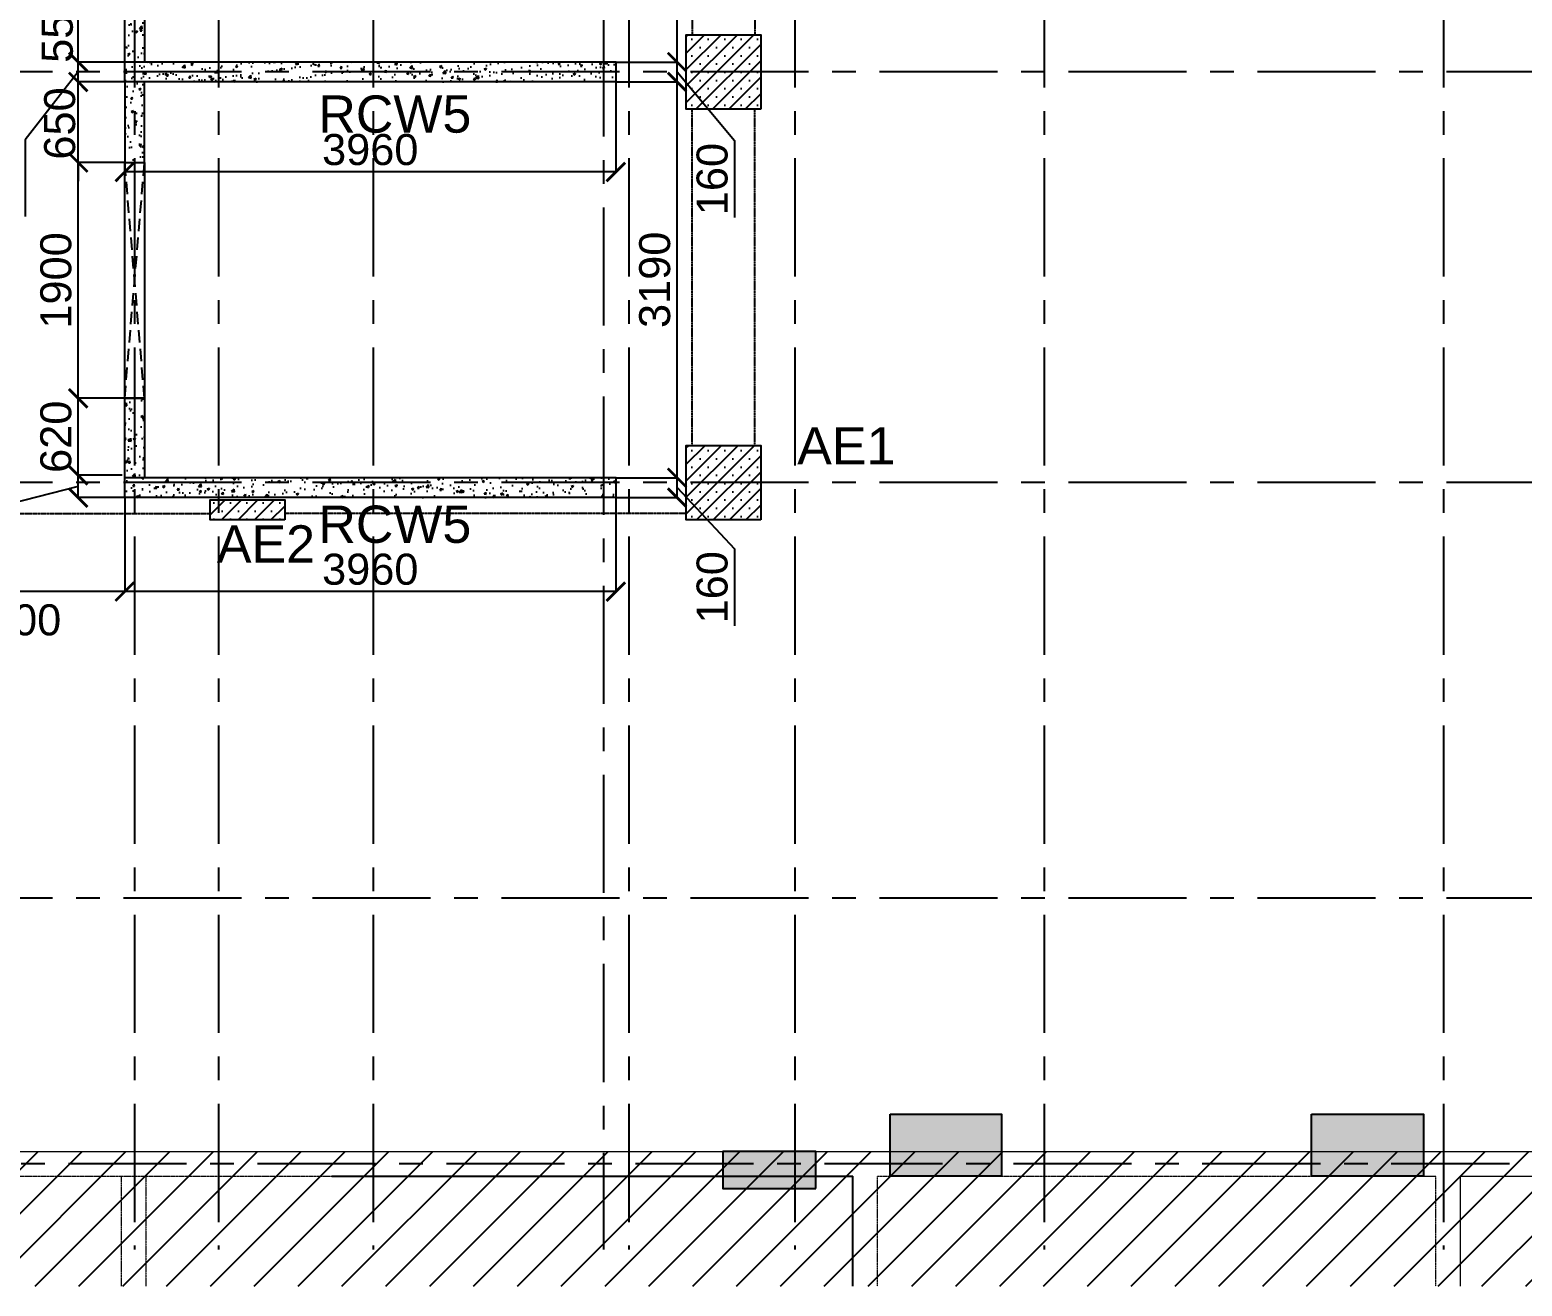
# Model space of a CAD drawing. Header units: inches. Extents: x 207135 to 337634, y -175669 to -89669.
# Drawn here: x 269851 to 281885, y -126818 to -116694 of the extents above; entities that cross this region are included whole.
import ezdxf

# ---------------------------------------------------------------- set-up
doc = ezdxf.new("R2010")
doc.units = ezdxf.units.IN
doc.header["$MEASUREMENT"] = 0
for name, pattern in [('CENTER', [50.8, 31.75, -6.35, 6.35, -6.35]), ('DASHED2', [9.525, 6.35, -3.175]), ('Hidden', [3, 2, -1])]:
    doc.linetypes.add(name, pattern=pattern)
for name, color, linetype in [('1', 8, 'Continuous'), ('160 R.C. WALL HAT', 8, 'Continuous'), ('160 R.C.WALL', 6, 'Continuous'), ('160 WALL  OPENING LINE', 1, 'Continuous'), ('160 WALL OPEING', 1, 'Continuous'), ('AR-Column', 40, 'Continuous'), ('AR-Hidden', 251, 'DASHED2'), ('BEAM', 3, 'Continuous'), ('DIM', 251, 'Continuous'), ('GRID', 8, 'CENTER'), ('GRID DIM', 4, 'Continuous'), ('JKEC COL', 6, 'Continuous'), ('JKEC COL HAT', 2, 'Continuous'), ('NON S.WALL HATCH', 8, 'Continuous'), ('SHEAR WALL NAME', 3, 'Continuous'), ('TEXT-1', 3, 'Continuous')]:
    doc.layers.add(name, color=color, linetype=linetype)
doc.layers.add('BEAMS', color=3, linetype='Continuous', lineweight=0)
doc.styles.add('T200', font='sanss___.ttf', dxfattribs={"height": 250})
doc.styles.add('T300', font='sanss___.ttf', dxfattribs={"height": 350})
doc.dimstyles.new('T 200', dxfattribs={"dimtxt": 250, "dimasz": 150, "dimexe": 1, "dimexo": 0, "dimgap": 50, "dimtad": 1, "dimdec": 0, "dimdsep": 46, "dimtxsty": 'T200', "dimblk": 'ARCHTICK', "dimcen": 2.5, "dimdle": 1, "dimclrd": 5, "dimclre": 253, "dimclrt": 1, "dimadec": 0, "dimazin": 0, "dimtfac": 1, "dimtdec": 0, "dimtmove": 2, "dimatfit": 3, "dimfxl": 0, "dimarcsym": 0})
pattern_1 = [(45, (1605, -8980), (-66.29126, 66.29126), []), (45, (1671.29, -8980), (-66.29126, 66.29126), [0, -93.75])]
pattern_2 = [(50, (2146827.95, 276077.85), (179.315046, -15.688034), [18.75, -206.25]), (355, (2146827.95, 276077.85), (-34.687833, 188.048033), [15, -165]), (100.451444, (2146842.9, 276076.54), (144.627212, 172.359998), [15.935048, -175.285528]), (46.1842, (2146827.95, 276127.85), (266.810333, -41.37982), [28.125, -309.375]), (96.635635, (2146850.19, 276124.4), (233.665486, 243.52965), [23.902586, -262.92844]), (351.184164, (2146827.95, 276127.85), (233.665486, 243.52965), [22.5, -247.5]), (21, (2146852.95, 276115.35), (149.226763, -100.654723), [18.75, -206.25]), (326, (2146852.95, 276115.35), (60.828833, 181.287511), [15, -165]), (71.451445, (2146865.39, 276106.96), (210.055594, 80.632788), [15.935047, -175.285528]), (37.5, (2146827.95, 276077.85), (3.0399638, 83.2234635), [0, -163, 0, -167.5, 0, -165.625]), (7.5, (2146827.95, 276077.85), (65.7673844, 98.602928), [0, -95.5, 0, -159.25, 0, -63.125]), (327.5, (2146772.2, 276077.85), (133.455609, -5.638718), [0, -62.5, 0, -195, 0, -258.75]), (317.5, (2146747.2, 276077.85), (145.796542, 25.0262456), [0, -81.25, 0, -129.5, 0, -183.75])]
pattern_3 = [(50, (2124542.95, 287067.85), (179.315046, -15.688034), [18.75, -206.25]), (355, (2124542.95, 287067.85), (-34.687833, 188.048033), [15, -165]), (100.451444, (2124557.9, 287066.54), (144.627212, 172.359998), [15.935048, -175.285528]), (46.1842, (2124542.95, 287117.85), (266.810333, -41.37982), [28.125, -309.375]), (96.635635, (2124565.19, 287114.4), (233.665486, 243.52965), [23.902586, -262.92844]), (351.184164, (2124542.95, 287117.85), (233.665486, 243.52965), [22.5, -247.5]), (21, (2124567.95, 287105.35), (149.226763, -100.654723), [18.75, -206.25]), (326, (2124567.95, 287105.35), (60.828833, 181.287511), [15, -165]), (71.451445, (2124580.39, 287096.96), (210.055594, 80.632788), [15.935047, -175.285528]), (37.5, (2124542.95, 287067.85), (3.0399638, 83.2234635), [0, -163, 0, -167.5, 0, -165.625]), (7.5, (2124542.95, 287067.85), (65.7673844, 98.602928), [0, -95.5, 0, -159.25, 0, -63.125]), (327.5, (2124487.2, 287067.85), (133.455609, -5.638718), [0, -62.5, 0, -195, 0, -258.75]), (317.5, (2124462.2, 287067.85), (145.796542, 25.0262456), [0, -81.25, 0, -129.5, 0, -183.75])]

# ---------------------------------------------------------------- blocks, each defined once
blk = doc.blocks.new('A$C2EF61270')
at = {"layer": '1'}
h = blk.add_hatch(dxfattribs=at)
h.set_pattern_fill('ANSI31', color=256, scale=2000)
h.set_pattern_definition([(45, (0, -1085.52), (-176.7767, 176.7767), [])])
h.paths.add_polyline_path([(0, 0), (63301, 0), (63301, -1086), (0, -1086)])
at = {"layer": 'JKEC COL HAT', "linetype": 'Continuous', "ltscale": 100}
h = blk.add_hatch(color=256, dxfattribs=at)
h.dxf.hatch_style = 1
h.paths.add_polyline_path([(49900, 300), (50800, 300), (50800, -200), (49900, -200)])
h = blk.add_hatch(color=256, dxfattribs=at)
h.dxf.hatch_style = 1
h.paths.add_polyline_path([(53300, 300), (54201, 300), (54201, -200), (53300, -200)])
h = blk.add_hatch(color=256, dxfattribs=at)
h.dxf.hatch_style = 1
h.paths.add_polyline_path([(48551, 0), (48551, -300), (49301, -300), (49301, 0)])
at = {"layer": 'BEAM', "color": 4}
for p in [(45400, -200), (49600, -1086)]:
    blk.add_line(p, (49600, -200), dxfattribs=at)
at = {"layer": 'BEAMS', "color": 4, "linetype": 'Continuous', "ltscale": 0.01}
for p, q in [((9751, 0), (63001, 0)), ((54201, -200), (54301, -200)), ((54501, -200), (63001, -200)), ((54501, -1086), (54501, -200))]:
    blk.add_line(p, q, dxfattribs=at)
at = {"layer": 'BEAMS', "linetype": 'Hidden', "ltscale": 0.01}
for p, q in [((9751, -200), (45400, -200)), ((43700, -200), (43700, -1086)), ((43900, -200), (43900, -1086)), ((49800, -200), (54301, -200)), ((49800, -1086), (49800, -200)), ((54301, -1086), (54301, -200))]:
    blk.add_line(p, q, dxfattribs=at)
at = {"layer": 'GRID', "ltscale": 30}
blk.add_line((64039, -100), (-2655, -100), dxfattribs=at)
at = {"layer": 'JKEC COL'}
for points in [[(49900, 300), (50800, 300), (50800, -200), (49900, -200)], [(53300, 300), (54201, 300), (54201, -200), (53300, -200)], [(49301, -300), (49301, 0), (48551, 0), (48551, -300)]]:
    blk.add_lwpolyline(points, close=True, dxfattribs=at)
blk = doc.blocks.new('_ARCHTICK')
at = {"color": 0, "linetype": 'ByBlock', "const_width": 0.15}
blk.add_lwpolyline([(-0.5, -0.5), (0.5, 0.5)], dxfattribs=at)
blk = doc.blocks.new('*D587')
at = {"layer": 'Defpoints', "color": 0}
for p in [(270616, -120463, 15), (274576, -120463, 15), (270616, -121221)]:
    blk.add_point(p, dxfattribs=at)
at = {"layer": 'DIM', "color": 253, "lineweight": -2}
for p, q in [((270616, -120463), (270616, -121222)), ((274576, -120463), (274576, -121222))]:
    blk.add_line(p, q, dxfattribs=at)
at = {"layer": 'DIM', "color": 5, "lineweight": -2}
blk.add_line((274577, -121221), (270615, -121221), dxfattribs=at)
at = {"layer": 'DIM', "color": 5, "lineweight": -2, "xscale": 150, "yscale": 150, "zscale": 150, "rotation": 180}
blk.add_blockref('_ARCHTICK', (270616, -121221), dxfattribs=at)
at = {"layer": 'DIM', "color": 5, "lineweight": -2, "xscale": 150, "yscale": 150, "zscale": 150}
blk.add_blockref('_ARCHTICK', (274576, -121221), dxfattribs=at)
at = {"layer": 'DIM', "color": 1, "insert": (272596, -121042), "char_height": 250, "attachment_point": 5, "style": 'T200'}
blk.add_mtext('3960', dxfattribs=at)
blk = doc.blocks.new('*D588')
at = {"layer": 'Defpoints', "color": 0}
for p in [(268816, -120463, 15), (270616, -120463, 15), (268816, -121221)]:
    blk.add_point(p, dxfattribs=at)
at = {"layer": 'DIM', "color": 253, "lineweight": -2}
for p, q in [((268816, -120463), (268816, -121222)), ((270616, -120463), (270616, -121222))]:
    blk.add_line(p, q, dxfattribs=at)
at = {"layer": 'DIM', "color": 5, "lineweight": -2}
blk.add_line((270617, -121221), (268815, -121221), dxfattribs=at)
at = {"layer": 'DIM', "color": 5, "lineweight": -2, "xscale": 150, "yscale": 150, "zscale": 150, "rotation": 180}
blk.add_blockref('_ARCHTICK', (268816, -121221), dxfattribs=at)
at = {"layer": 'DIM', "color": 5, "lineweight": -2, "xscale": 150, "yscale": 150, "zscale": 150}
blk.add_blockref('_ARCHTICK', (270616, -121221), dxfattribs=at)
at = {"layer": 'DIM', "color": 1, "insert": (269716, -121450), "char_height": 250, "attachment_point": 5, "style": 'T200'}
blk.add_mtext('1800', dxfattribs=at)
blk = doc.blocks.new('*D590')
at = {"layer": 'Defpoints', "color": 0}
for p in [(270241, -120283), (270596, -120283, 15), (270616, -120463, 15)]:
    blk.add_point(p, dxfattribs=at)
at = {"layer": 'DIM', "color": 253, "lineweight": -2}
for p, q in [((270596, -120283), (270240, -120283)), ((270616, -120463), (270240, -120463))]:
    blk.add_line(p, q, dxfattribs=at)
at = {"layer": 'DIM', "color": 5, "lineweight": -2}
for p, q in [((270241, -120464), (270241, -120282)), ((270241, -120373), (269576, -120543)), ((269576, -120543), (269576, -121163))]:
    blk.add_line(p, q, dxfattribs=at)
at = {"layer": 'DIM', "color": 5, "lineweight": -2, "xscale": 150, "yscale": 150, "zscale": 150}
for p, rotation in [((270241, -120283), 90), ((270241, -120463), 270)]:
    blk.add_blockref('_ARCHTICK', p, dxfattribs=dict(at, rotation=rotation))
at = {"layer": 'DIM', "color": 1, "insert": (269397, -120853), "char_height": 250, "attachment_point": 5, "rotation": 90, "style": 'T200'}
blk.add_mtext('180', dxfattribs=at)
blk = doc.blocks.new('*D591')
at = {"layer": 'Defpoints', "color": 0}
for p in [(270241, -119663), (270616, -119663, 15), (270596, -120283, 15)]:
    blk.add_point(p, dxfattribs=at)
at = {"layer": 'DIM', "color": 253, "lineweight": -2}
for p, q in [((270616, -119663), (270240, -119663)), ((270596, -120283), (270240, -120283))]:
    blk.add_line(p, q, dxfattribs=at)
at = {"layer": 'DIM', "color": 5, "lineweight": -2}
blk.add_line((270241, -120284), (270241, -119662), dxfattribs=at)
at = {"layer": 'DIM', "color": 5, "lineweight": -2, "xscale": 150, "yscale": 150, "zscale": 150}
for p, rotation in [((270241, -119663), 90), ((270241, -120283), 270)]:
    blk.add_blockref('_ARCHTICK', p, dxfattribs=dict(at, rotation=rotation))
at = {"layer": 'DIM', "color": 1, "insert": (270062, -119973), "char_height": 250, "attachment_point": 5, "rotation": 90, "style": 'T200'}
blk.add_mtext('620', dxfattribs=at)
blk = doc.blocks.new('*D592')
at = {"layer": 'Defpoints', "color": 0}
for p in [(270241, -117763), (270616, -117763, 15), (270616, -119663, 15)]:
    blk.add_point(p, dxfattribs=at)
at = {"layer": 'DIM', "color": 253, "lineweight": -2}
for p, q in [((270616, -117763), (270240, -117763)), ((270616, -119663), (270240, -119663))]:
    blk.add_line(p, q, dxfattribs=at)
at = {"layer": 'DIM', "color": 5, "lineweight": -2}
blk.add_line((270241, -119664), (270241, -117762), dxfattribs=at)
at = {"layer": 'DIM', "color": 5, "lineweight": -2, "xscale": 150, "yscale": 150, "zscale": 150}
for p, rotation in [((270241, -117763), 90), ((270241, -119663), 270)]:
    blk.add_blockref('_ARCHTICK', p, dxfattribs=dict(at, rotation=rotation))
at = {"layer": 'DIM', "color": 1, "insert": (270062, -118713), "char_height": 250, "attachment_point": 5, "rotation": 90, "style": 'T200'}
blk.add_mtext('1900', dxfattribs=at)
blk = doc.blocks.new('*D593')
at = {"layer": 'Defpoints', "color": 0}
for p in [(270241, -117113), (270616, -117113, 15), (270616, -117763, 15)]:
    blk.add_point(p, dxfattribs=at)
at = {"layer": 'DIM', "color": 5, "lineweight": -2}
for p, q in [((270241, -117113), (270241, -116963)), ((270241, -117763), (270241, -117113)), ((270241, -117763), (270241, -117913))]:
    blk.add_line(p, q, dxfattribs=at)
at = {"layer": 'DIM', "color": 253, "lineweight": -2}
for p, q in [((270616, -117113), (270240, -117113)), ((270616, -117763), (270240, -117763))]:
    blk.add_line(p, q, dxfattribs=at)
at = {"layer": 'DIM', "color": 5, "lineweight": -2, "xscale": 150, "yscale": 150, "zscale": 150}
for p, rotation in [((270241, -117113), 270), ((270241, -117763), 90)]:
    blk.add_blockref('_ARCHTICK', p, dxfattribs=dict(at, rotation=rotation))
at = {"layer": 'DIM', "color": 1, "insert": (270093, -117448), "char_height": 250, "attachment_point": 5, "rotation": 90, "style": 'T200'}
blk.add_mtext('650', dxfattribs=at)
blk = doc.blocks.new('*D594')
at = {"layer": 'Defpoints', "color": 0}
for p in [(270241, -116953), (270616, -116953, 15), (270616, -117113, 15)]:
    blk.add_point(p, dxfattribs=at)
at = {"layer": 'DIM', "color": 253, "lineweight": -2}
for p, q in [((270616, -116953), (270240, -116953)), ((270616, -117113), (270240, -117113))]:
    blk.add_line(p, q, dxfattribs=at)
at = {"layer": 'DIM', "color": 5, "lineweight": -2}
for p, q in [((270241, -117114), (270241, -116952)), ((270241, -117033), (269812, -117579)), ((269812, -117579), (269812, -118199))]:
    blk.add_line(p, q, dxfattribs=at)
at = {"layer": 'DIM', "color": 5, "lineweight": -2, "xscale": 150, "yscale": 150, "zscale": 150}
for p, rotation in [((270241, -116953), 90), ((270241, -117113), 270)]:
    blk.add_blockref('_ARCHTICK', p, dxfattribs=dict(at, rotation=rotation))
at = {"layer": 'DIM', "color": 1, "insert": (269633, -117889), "char_height": 250, "attachment_point": 5, "rotation": 90, "style": 'T200'}
blk.add_mtext('160', dxfattribs=at)
blk = doc.blocks.new('*D595')
at = {"layer": 'Defpoints', "color": 0}
for p in [(270241, -116403), (270616, -116403, 15), (270616, -116953, 15)]:
    blk.add_point(p, dxfattribs=at)
at = {"layer": 'DIM', "color": 253, "lineweight": -2}
for p, q in [((270616, -116403), (270240, -116403)), ((270616, -116953), (270240, -116953))]:
    blk.add_line(p, q, dxfattribs=at)
at = {"layer": 'DIM', "color": 5, "lineweight": -2}
blk.add_line((270241, -116954), (270241, -116402), dxfattribs=at)
at = {"layer": 'DIM', "color": 5, "lineweight": -2, "xscale": 150, "yscale": 150, "zscale": 150}
for p, rotation in [((270241, -116403), 90), ((270241, -116953), 270)]:
    blk.add_blockref('_ARCHTICK', p, dxfattribs=dict(at, rotation=rotation))
at = {"layer": 'DIM', "color": 1, "insert": (270074, -116668), "char_height": 250, "attachment_point": 5, "rotation": 90, "style": 'T200'}
blk.add_mtext('550', dxfattribs=at)
blk = doc.blocks.new('*D614')
at = {"layer": 'Defpoints', "color": 0}
for p in [(270616, -117113, 15), (274576, -117113, 15), (270616, -117839)]:
    blk.add_point(p, dxfattribs=at)
at = {"layer": 'DIM', "color": 253, "lineweight": -2}
for p, q in [((270616, -117113), (270616, -117840)), ((274576, -117113), (274576, -117840))]:
    blk.add_line(p, q, dxfattribs=at)
at = {"layer": 'DIM', "color": 5, "lineweight": -2}
blk.add_line((274577, -117839), (270615, -117839), dxfattribs=at)
at = {"layer": 'DIM', "color": 5, "lineweight": -2, "xscale": 150, "yscale": 150, "zscale": 150, "rotation": 180}
blk.add_blockref('_ARCHTICK', (270616, -117839), dxfattribs=at)
at = {"layer": 'DIM', "color": 5, "lineweight": -2, "xscale": 150, "yscale": 150, "zscale": 150}
blk.add_blockref('_ARCHTICK', (274576, -117839), dxfattribs=at)
at = {"layer": 'DIM', "color": 1, "insert": (272596, -117660), "char_height": 250, "attachment_point": 5, "style": 'T200'}
blk.add_mtext('3960', dxfattribs=at)
blk = doc.blocks.new('*D630')
at = {"layer": 'Defpoints', "color": 0}
for p in [(274576, -120303, 15), (275070, -120303), (274576, -120463, 15)]:
    blk.add_point(p, dxfattribs=at)
at = {"layer": 'DIM', "color": 253, "lineweight": -2}
for p, q in [((274576, -120303), (275071, -120303)), ((274576, -120463), (275071, -120463))]:
    blk.add_line(p, q, dxfattribs=at)
at = {"layer": 'DIM', "color": 5, "lineweight": -2}
for p, q in [((275070, -120464), (275070, -120302)), ((275070, -120383), (275533, -120876)), ((275533, -120876), (275533, -121496))]:
    blk.add_line(p, q, dxfattribs=at)
at = {"layer": 'DIM', "color": 5, "lineweight": -2, "xscale": 150, "yscale": 150, "zscale": 150}
for p, rotation in [((275070, -120303), 90), ((275070, -120463), 270)]:
    blk.add_blockref('_ARCHTICK', p, dxfattribs=dict(at, rotation=rotation))
at = {"layer": 'DIM', "color": 1, "insert": (275354, -121186), "char_height": 250, "attachment_point": 5, "rotation": 90, "style": 'T200'}
blk.add_mtext('160', dxfattribs=at)
blk = doc.blocks.new('*D631')
at = {"layer": 'Defpoints', "color": 0}
for p in [(274576, -117113, 15), (275070, -117113), (274576, -120303, 15)]:
    blk.add_point(p, dxfattribs=at)
at = {"layer": 'DIM', "color": 253, "lineweight": -2}
for p, q in [((274576, -117113), (275071, -117113)), ((274576, -120303), (275071, -120303))]:
    blk.add_line(p, q, dxfattribs=at)
at = {"layer": 'DIM', "color": 5, "lineweight": -2}
blk.add_line((275070, -120304), (275070, -117112), dxfattribs=at)
at = {"layer": 'DIM', "color": 5, "lineweight": -2, "xscale": 150, "yscale": 150, "zscale": 150}
for p, rotation in [((275070, -117113), 90), ((275070, -120303), 270)]:
    blk.add_blockref('_ARCHTICK', p, dxfattribs=dict(at, rotation=rotation))
at = {"layer": 'DIM', "color": 1, "insert": (274891, -118708), "char_height": 250, "attachment_point": 5, "rotation": 90, "style": 'T200'}
blk.add_mtext('3190', dxfattribs=at)
blk = doc.blocks.new('*D632')
at = {"layer": 'Defpoints', "color": 0}
for p in [(274576, -116953, 15), (275070, -116953), (274576, -117113, 15)]:
    blk.add_point(p, dxfattribs=at)
at = {"layer": 'DIM', "color": 253, "lineweight": -2}
for p, q in [((274576, -116953), (275071, -116953)), ((274576, -117113), (275071, -117113))]:
    blk.add_line(p, q, dxfattribs=at)
at = {"layer": 'DIM', "color": 5, "lineweight": -2}
for p, q in [((275070, -117114), (275070, -116952)), ((275070, -117033), (275533, -117586)), ((275533, -117586), (275533, -118206))]:
    blk.add_line(p, q, dxfattribs=at)
at = {"layer": 'DIM', "color": 5, "lineweight": -2, "xscale": 150, "yscale": 150, "zscale": 150}
for p, rotation in [((275070, -116953), 90), ((275070, -117113), 270)]:
    blk.add_blockref('_ARCHTICK', p, dxfattribs=dict(at, rotation=rotation))
at = {"layer": 'DIM', "color": 1, "insert": (275354, -117896), "char_height": 250, "attachment_point": 5, "rotation": 90, "style": 'T200'}
blk.add_mtext('160', dxfattribs=at)
blk = doc.blocks.new('*D633')
at = {"layer": 'Defpoints', "color": 0}
for p in [(274761, -113803, 15), (275070, -113803), (274576, -116953, 15)]:
    blk.add_point(p, dxfattribs=at)
at = {"layer": 'DIM', "color": 253, "lineweight": -2}
for p, q in [((274761, -113803), (275071, -113803)), ((274576, -116953), (275071, -116953))]:
    blk.add_line(p, q, dxfattribs=at)
at = {"layer": 'DIM', "color": 5, "lineweight": -2}
blk.add_line((275070, -116954), (275070, -113802), dxfattribs=at)
at = {"layer": 'DIM', "color": 5, "lineweight": -2, "xscale": 150, "yscale": 150, "zscale": 150}
for p, rotation in [((275070, -113803), 90), ((275070, -116953), 270)]:
    blk.add_blockref('_ARCHTICK', p, dxfattribs=dict(at, rotation=rotation))
at = {"layer": 'DIM', "color": 1, "insert": (274891, -115378), "char_height": 250, "attachment_point": 5, "rotation": 90, "style": 'T200'}
blk.add_mtext('3150', dxfattribs=at)
blk = doc.blocks.new('A$C02A55DAE')
at = {"layer": 'NON S.WALL HATCH'}
h = blk.add_hatch(dxfattribs=at)
h.set_pattern_fill('SACNCR', color=256, scale=1000)
h.set_pattern_definition(pattern_1)
h.paths.add_polyline_path([(56932, -15170), (56332, -15170), (56332, -14570), (56932, -14570)])
h = blk.add_hatch(dxfattribs=at)
h.set_pattern_fill('SACNCR', color=256, scale=1000)
h.set_pattern_definition(pattern_1)
h.paths.add_polyline_path([(56932, -18480), (56332, -18480), (56332, -17880), (56932, -17880)])
h = blk.add_hatch(dxfattribs=at)
h.set_pattern_fill('SACNCR', color=256, scale=1000)
h.set_pattern_definition([(45, (-132245.64, 75915.45), (-66.29126, 66.29126), []), (45, (-132179.35, 75915.45), (-66.29126, 66.29126), [0, -93.75])])
h.paths.add_polyline_path([(53094, -18480), (52494, -18480), (52494, -18320), (53094, -18320)])
at = {"layer": 'AR-Column', "color": 4, "elevation": -29}
for points in [[(56932, -15170), (56332, -15170), (56332, -14570), (56932, -14570)], [(56932, -18480), (56332, -18480), (56332, -17880), (56932, -17880)], [(53094, -18480), (52494, -18480), (52494, -18320), (53094, -18320)]]:
    blk.add_lwpolyline(points, close=True, dxfattribs=at)
at = {"layer": 'AR-Hidden', "ltscale": 0.009}
for p, q in [((56379, -11860, -29), (56379, -14570, -29)), ((56884, -11860, -29), (56884, -14570, -29)), ((56379, -17880, -29), (56379, -15170, -29)), ((56884, -17880, -29), (56884, -15170, -29)), ((49257, -18430, -29), (52494, -18430, -29)), ((56332, -18430, -29), (53094, -18430, -29))]:
    blk.add_line(p, q, dxfattribs=at)

msp = doc.modelspace()

# ---------------------------------------------------------------- hatches: boundary and pattern name
at = {"layer": '160 R.C. WALL HAT'}
h = msp.add_hatch(dxfattribs=at)
h.set_pattern_fill('AR-CONC', color=256, scale=25)
h.set_pattern_definition(pattern_3)
h.paths.add_polyline_path([(270776, -116422.5), (270616, -116422.5), (270616, -116952.5), (270776, -116952.5)])
h = msp.add_hatch(dxfattribs=at)
h.set_pattern_fill('AR-CONC', color=256, scale=25)
h.set_pattern_definition(pattern_2)
h.paths.add_polyline_path([(270616, -117112.5), (270616, -116952.5), (274576, -116952.5), (274576, -117112.5)])
h = msp.add_hatch(dxfattribs=at)
h.set_pattern_fill('AR-CONC', color=256, scale=25)
h.set_pattern_definition(pattern_3)
h.paths.add_polyline_path([(270776, -117762.5), (270616, -117762.5), (270616, -117112.5), (270776, -117112.5)])
h = msp.add_hatch(dxfattribs=at)
h.set_pattern_fill('AR-CONC', color=256, scale=25)
h.set_pattern_definition(pattern_2)
h.paths.add_polyline_path([(270616, -119662.5), (270776, -119662.5), (270776, -120302.5), (270616, -120302.5)])
h = msp.add_hatch(dxfattribs=at)
h.set_pattern_fill('AR-CONC', color=256, scale=25)
h.set_pattern_definition(pattern_2)
h.paths.add_polyline_path([(270616, -120462.5), (270616, -120302.5), (274576, -120302.5), (274576, -120462.5)])

# ---------------------------------------------------------------- linework, layer by layer
at = {"layer": '160 R.C.WALL', "elevation": 14.7}
for points in [[(270616, -116952.5), (270616, -116402.5), (270776, -116402.5), (270776, -116952.5)], [(270616, -117112.5), (270616, -117762.5), (270776, -117762.5), (270776, -117112.5)], [(270616, -120302.5), (270616, -119662.5), (270776, -119662.5), (270776, -120302.5)]]:
    msp.add_lwpolyline(points, dxfattribs=at)
for points in [[(270616, -117112.5), (270616, -116952.5), (274576, -116952.5), (274576, -117112.5)], [(270616, -120462.5), (270616, -120302.5), (274576, -120302.5), (274576, -120462.5)]]:
    msp.add_lwpolyline(points, close=True, dxfattribs=at)
at = {"layer": '160 WALL  OPENING LINE', "elevation": 14.7}
msp.add_lwpolyline([(270776, -119662.5), (270616, -119662.5), (270616, -117762.5), (270776, -117762.5)], close=True, dxfattribs=at)
at = {"layer": '160 WALL OPEING', "linetype": 'Hidden', "ltscale": 50}
for p, q in [((270776, -119662.5, 14.7), (270616, -117762.5, 14.7)), ((270616, -119662.5, 14.7), (270776, -117762.5, 14.7))]:
    msp.add_line(p, q, dxfattribs=at)
at = {"layer": 'GRID', "ltscale": 30}
for p, q in [((270696, -94868.8, 14.7), (270696, -126522.9, 14.7)), ((271371, -94868.8, 14.7), (271371, -126522.9, 14.7)), ((272620.8, -94868.8, 14.7), (272620.8, -126522.9, 14.7)), ((274681, -94868.8, 14.7), (274681, -126522.9, 14.7)), ((276021, -94868.8, 14.7), (276021, -126522.9, 14.7)), ((278031, -94868.8, 14.7), (278031, -126522.9, 14.7)), ((281251, -94868.8, 14.7), (281251, -126522.9, 14.7)), ((274476, -95265, 14.7), (274476, -126522.9, 14.7)), ((300513.9, -117032.5, 14.7), (213696.9, -117032.5, 14.7)), ((300513.9, -120342.5, 14.7), (213696.9, -120342.5, 14.7)), ((300513.9, -123692.5, 14.7), (213696.9, -123692.5, 14.7))]:
    msp.add_line(p, q, dxfattribs=at)

# ---------------------------------------------------------------- block references
at = {"layer": 'DIM', "color": 1}
msp.add_blockref('A$C02A55DAE', (218812.4, -102162.5, 14.7), dxfattribs=at)
at = {"layer": 'GRID DIM'}
msp.add_blockref('A$C2EF61270', (226887.2, -125732.5, 14.7), dxfattribs=at)

# ---------------------------------------------------------------- texts
at = {"layer": 'SHEAR WALL NAME', "ltscale": 7, "style": 'T300'}
for p in [(272177.1, -117522.2), (272177.1, -120827.9)]:
    msp.add_text('RCW5', height=300, dxfattribs=at).set_placement(p)
at = {"layer": 'TEXT-1', "color": 4, "style": 'T300'}
for s, p in [('AE1', (276038.8, -120195.6)), ('AE2', (271358.7, -120986.5))]:
    msp.add_text(s, height=300, dxfattribs=at).set_placement(p)

# ---------------------------------------------------------------- dimensions: what is measured, and where the dimension line sits
at = {"layer": 'DIM'}
for base, p1, p2, angle, picture, middle in [((275070.4, -113802.5), (274576, -116952.5, 14.7), (274761, -113802.5, 14.7), 90, '*D633', (274891.4, -115377.5)), ((275070.4, -117112.5), (274576, -120302.5, 14.7), (274576, -117112.5, 14.7), 90, '*D631', (274891.4, -118707.5)), ((270616, -117838.8), (274576, -117112.5, 14.7), (270616, -117112.5, 14.7), 180, '*D614', (272596, -117659.8)), ((270241.1, -117762.5), (270616, -119662.5, 14.7), (270616, -117762.5, 14.7), 90, '*D592', (270062.4, -118712.5)), ((270616, -121220.9), (274576, -120462.5, 14.7), (270616, -120462.5, 14.7), 180, '*D587', (272596, -121042))]:
    dim = msp.add_linear_dim(base=base, p1=p1, p2=p2, angle=angle, dimstyle='T 200', dxfattribs=at)
    dim.commit()
    dim.dimension.update_dxf_attribs({"geometry": picture, "text_midpoint": middle})
for base, p1, p2, angle, picture, middle in [((270241.1, -116402.5), (270616, -116952.5, 14.7), (270616, -116402.5, 14.7), 90, '*D595', (270074.2, -116667.5)), ((270241.1, -117112.5), (270616, -117762.5, 14.7), (270616, -117112.5, 14.7), 90, '*D593', (270092.6, -117447.5)), ((270241.1, -119662.5), (270596, -120282.5, 14.7), (270616, -119662.5, 14.7), 90, '*D591', (270062.3, -119972.5)), ((268816, -121220.9), (270616, -120462.5, 14.7), (268816, -120462.5, 14.7), 180, '*D588', (269716, -121450))]:
    dim = msp.add_linear_dim(base=base, p1=p1, p2=p2, angle=angle, dimstyle='T 200', dxfattribs=at)
    dim.commit()
    dim.dimension.update_dxf_attribs({"geometry": picture, "text_midpoint": middle, "dimtype": 160})
for base, p1, p2, picture, middle in [((270241.1, -116952.5), (270616, -117112.5, 14.7), (270616, -116952.5, 14.7), '*D594', (269811.5, -117628.6)), ((275070.4, -116952.5), (274576, -117112.5, 14.7), (274576, -116952.5, 14.7), '*D632', (275532.7, -117635.8)), ((270241.1, -120282.5), (270616, -120462.5, 14.7), (270596, -120282.5, 14.7), '*D590', (269575.5, -120592.5)), ((275070.4, -120302.5), (274576, -120462.5, 14.7), (274576, -120302.5, 14.7), '*D630', (275532.7, -120926.2))]:
    dim = msp.add_linear_dim(base=base, p1=p1, p2=p2, angle=90, dimstyle='T 200', override={"dimtmove": 1}, dxfattribs=at)
    dim.commit()
    dim.dimension.update_dxf_attribs({"geometry": picture, "text_midpoint": middle, "dimtype": 160})

doc.saveas('drawing.dxf')
